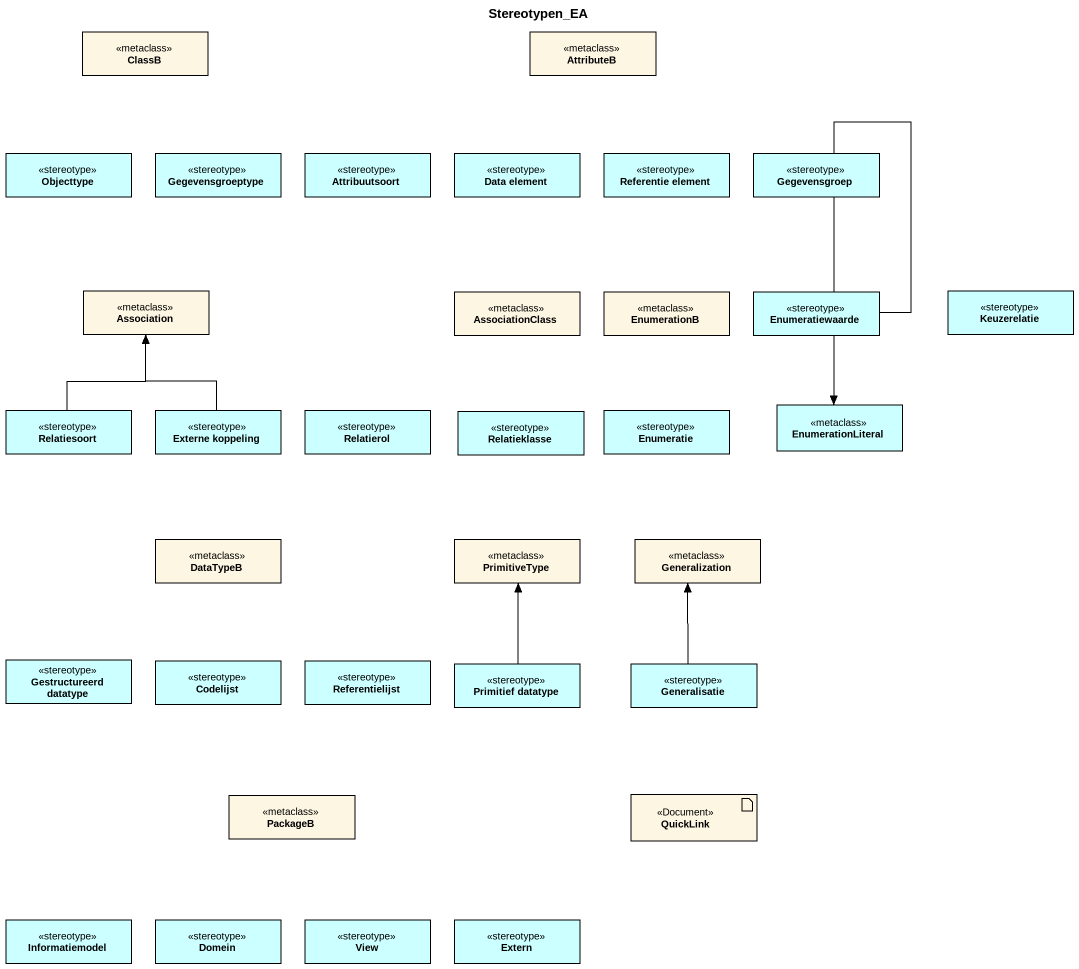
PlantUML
@startuml
title Stereotypen_EA
allowmixing
hide circle
hide empty members
class ClassB <<metaclass>>
class AttributeB <<metaclass>>
class Objecttype <<stereotype>> #CCFFFF
class Gegevensgroeptype <<stereotype>> #CCFFFF
class Attribuutsoort <<stereotype>> #CCFFFF
class "Data element" as Data_element <<stereotype>> #CCFFFF
class "Referentie element" as Referentie_element <<stereotype>> #CCFFFF
class Gegevensgroep <<stereotype>> #CCFFFF
class Association <<metaclass>>
class AssociationClass <<metaclass>>
class EnumerationB <<metaclass>>
class Enumeratiewaarde <<stereotype>> #CCFFFF
class Keuzerelatie <<stereotype>> #CCFFFF
class Relatiesoort <<stereotype>> #CCFFFF
class "Externe koppeling" as Externe_koppeling <<stereotype>> #CCFFFF
class Relatierol <<stereotype>> #CCFFFF
class Enumeratie <<stereotype>> #CCFFFF
class EnumerationLiteral <<metaclass>> #CCFFFF
class Relatieklasse <<stereotype>> #CCFFFF
class DataTypeB <<metaclass>>
class PrimitiveType <<metaclass>>
class Generalization <<metaclass>>
class "Gestructureerd datatype" as Gestructureerd_datatype <<stereotype>> #CCFFFF
class Codelijst <<stereotype>> #CCFFFF
class Referentielijst <<stereotype>> #CCFFFF
class "Primitief datatype" as Primitief_datatype <<stereotype>> #CCFFFF
class Generalisatie <<stereotype>> #CCFFFF
class PackageB <<metaclass>>
artifact QuickLink <<Document>>
class Informatiemodel <<stereotype>> #CCFFFF
class Domein <<stereotype>> #CCFFFF
class View <<stereotype>> #CCFFFF
class Extern <<stereotype>> #CCFFFF
Enumeratiewaarde --> EnumerationLiteral
Relatiesoort -up-> Association
Externe_koppeling -up-> Association
Primitief_datatype -up-> PrimitiveType
Generalisatie -up-> Generalization
@enduml
